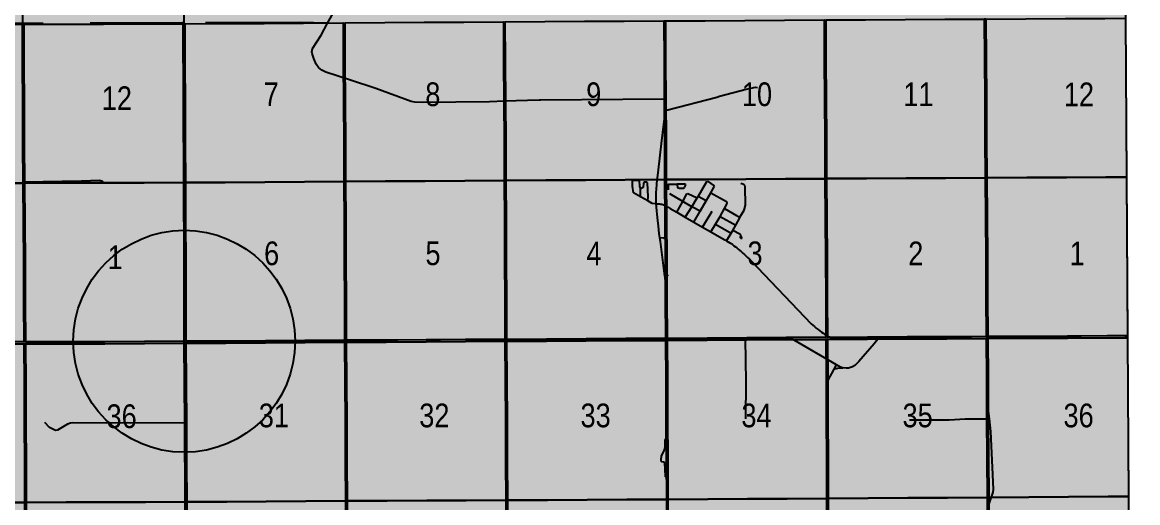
# Model space of a CAD drawing. Extents: x 639460 to 650829, y 5702863 to 5715975.
# Drawn here: x 646447.3 to 646823.9, y 5712484.1 to 5712646.3 of the extents above; entities that cross this region are included whole.
import ezdxf

# ---------------------------------------------------------------- set-up
doc = ezdxf.new("R2010")
doc.units = 0
doc.header["$LTSCALE"] = 5
doc.linetypes.add('DASHED2', pattern=[9.525, 6.35, -3.175])
for name, color, linetype in [('Quarters', 8, 'Continuous'), ('R- CONC', 8, 'Continuous'), ('RoadSeg', 57, 'DASHED2')]:
    doc.layers.add(name, color=color, linetype=linetype)
doc.layers.add('ROUTE-MAP-BACKGROUND-H', color=7, linetype='Continuous', true_color=0xf0ebff)
doc.styles.add('120', font='ARIALN.TTF', dxfattribs={"height": 13})

msp = doc.modelspace()

# ---------------------------------------------------------------- hatches: boundary and pattern name
at = {"layer": 'ROUTE-MAP-BACKGROUND-H'}
h = msp.add_hatch(color=256, dxfattribs=at)
h.dxf.hatch_style = 1
h.paths.add_polyline_path([(644722.08, 5712923.1), (644716.33, 5711989.96), (646823.87, 5711989.96), (646818.02, 5712923.32)])

# ---------------------------------------------------------------- linework, layer by layer
at = {"layer": 'Quarters'}
for points in [[(646818.4, 5712863.45), (646820.43, 5712539.74), (646820.43, 5712539.74), (646800.15, 5712539.65), (646773.41, 5712539.53), (646772.74, 5712539.52), (646746.01, 5712539.38), (646719.28, 5712539.23), (646718.61, 5712539.23), (646691.87, 5712539.07), (646665.12, 5712538.9), (646664.45, 5712538.9), (646637.66, 5712538.74), (646610.94, 5712538.58), (646610.27, 5712538.58), (646583.61, 5712538.42), (646556.79, 5712538.26), (646556.12, 5712538.26), (646529.37, 5712538.09), (646502.66, 5712537.92), (646501.99, 5712537.92), (646501.99, 5712538.59), (646501.91, 5712565.36), (646501.84, 5712592.14), (646501.73, 5712618.93), (646501.62, 5712645.75), (646501.61, 5712646.42)], [(646501.61, 5712646.42), (646501.62, 5712645.75), (646501.73, 5712618.93), (646501.84, 5712592.14), (646501.91, 5712565.36), (646501.99, 5712538.59), (646501.99, 5712537.92), (646501.99, 5712537.92), (646475.22, 5712537.77), (646448.49, 5712537.74), (646447.82, 5712537.73), (646421.11, 5712537.66)], [(646177.4, 5712483.06), (646177.3, 5712509.85), (646177.2, 5712536.61), (646177.87, 5712536.61), (646204.59, 5712536.65), (646231.34, 5712536.87), (646232.01, 5712536.88), (646258.74, 5712536.99), (646285.47, 5712537.1), (646286.14, 5712537.1), (646312.89, 5712537.23), (646339.62, 5712537.35), (646340.29, 5712537.35), (646367.01, 5712537.47), (646393.72, 5712537.59), (646394.39, 5712537.59), (646421.11, 5712537.66), (646447.82, 5712537.73), (646448.49, 5712537.74), (646475.22, 5712537.77), (646501.99, 5712537.92), (646502.14, 5712511.02), (646502.29, 5712484.35), (646502.41, 5712457.56)], [(646502.41, 5712457.56), (646502.29, 5712484.35), (646502.14, 5712511.02), (646501.99, 5712537.92), (646502.66, 5712537.92), (646529.37, 5712538.09), (646556.12, 5712538.26), (646556.79, 5712538.26), (646583.61, 5712538.42), (646610.27, 5712538.58), (646610.94, 5712538.58), (646637.66, 5712538.74), (646664.45, 5712538.9), (646665.12, 5712538.9), (646691.87, 5712539.07), (646718.61, 5712539.23), (646719.28, 5712539.23), (646746.01, 5712539.38), (646772.74, 5712539.52), (646773.41, 5712539.53), (646800.15, 5712539.65), (646820.43, 5712539.74), (646822.45, 5712216.13)]]:
    msp.add_lwpolyline(points, dxfattribs=at)
for points in [[(646407.47, 5712591.86), (646394.09, 5712591.81), (646394.02, 5712605.2), (646393.96, 5712618.58), (646393.88, 5712631.95), (646393.8, 5712645.33), (646407.17, 5712645.4), (646420.55, 5712645.48), (646433.88, 5712645.55), (646447.22, 5712645.63), (646447.29, 5712632.22), (646447.37, 5712618.81), (646447.43, 5712605.41), (646447.5, 5712592.02), (646434.17, 5712591.96), (646420.85, 5712591.91), (646407.47, 5712591.86)], [(646461.59, 5712592.04), (646448.17, 5712592.02), (646448.1, 5712605.41), (646448.04, 5712618.81), (646447.96, 5712632.22), (646447.89, 5712645.63), (646461.33, 5712645.66), (646474.76, 5712645.69), (646488.19, 5712645.72), (646501.62, 5712645.75), (646501.67, 5712632.34), (646501.73, 5712618.93), (646501.78, 5712605.53), (646501.84, 5712592.14), (646488.42, 5712592.1), (646475.01, 5712592.07), (646461.59, 5712592.04)], [(646515.85, 5712592.23), (646502.51, 5712592.14), (646502.45, 5712605.54), (646502.4, 5712618.94), (646502.34, 5712632.34), (646502.29, 5712645.75), (646515.62, 5712645.83), (646528.96, 5712645.91), (646542.29, 5712646), (646555.63, 5712646.1), (646555.69, 5712632.73), (646555.75, 5712619.36), (646555.82, 5712605.93), (646555.9, 5712592.5), (646542.54, 5712592.41), (646529.19, 5712592.32), (646515.85, 5712592.23)], [(646569.93, 5712592.6), (646556.57, 5712592.51), (646556.49, 5712605.94), (646556.42, 5712619.36), (646556.36, 5712632.73), (646556.3, 5712646.11), (646569.65, 5712646.19), (646583.01, 5712646.28), (646596.36, 5712646.37), (646609.71, 5712646.46), (646609.79, 5712633.06), (646609.87, 5712619.66), (646609.95, 5712606.26), (646610.04, 5712592.87), (646596.67, 5712592.78), (646583.3, 5712592.69), (646569.93, 5712592.6)], [(646624.07, 5712592.94), (646610.71, 5712592.87), (646610.62, 5712606.27), (646610.54, 5712619.67), (646610.46, 5712633.06), (646610.38, 5712646.46), (646623.75, 5712646.53), (646637.13, 5712646.6), (646650.5, 5712646.67), (646663.88, 5712646.74), (646663.95, 5712633.35), (646664.02, 5712619.97), (646664.09, 5712606.56), (646664.16, 5712593.16), (646650.8, 5712593.09), (646637.43, 5712593.02), (646624.07, 5712592.94)], [(646678.19, 5712593.24), (646664.83, 5712593.17), (646664.76, 5712606.57), (646664.69, 5712619.97), (646664.62, 5712633.36), (646664.55, 5712646.75), (646677.9, 5712646.82), (646691.25, 5712646.89), (646704.61, 5712646.98), (646717.98, 5712647.06), (646718.06, 5712633.67), (646718.14, 5712620.27), (646718.22, 5712606.88), (646718.3, 5712593.48), (646704.92, 5712593.4), (646691.55, 5712593.32), (646678.19, 5712593.24)], [(646732.33, 5712593.56), (646718.97, 5712593.49), (646718.89, 5712606.88), (646718.81, 5712620.28), (646718.73, 5712633.67), (646718.65, 5712647.07), (646732, 5712647.14), (646745.36, 5712647.21), (646758.71, 5712647.28), (646772.07, 5712647.36), (646772.15, 5712633.96), (646772.23, 5712620.57), (646772.32, 5712607.17), (646772.4, 5712593.78), (646759.04, 5712593.7), (646745.68, 5712593.63), (646732.33, 5712593.56)], [(646786.44, 5712593.85), (646773.07, 5712593.78), (646772.99, 5712607.17), (646772.9, 5712620.57), (646772.82, 5712633.97), (646772.74, 5712647.36), (646786.1, 5712647.43), (646799.46, 5712647.5), (646812.82, 5712647.57), (646819.75, 5712647.61), (646820.09, 5712594.01), (646813.17, 5712593.98), (646799.8, 5712593.91), (646786.44, 5712593.85)], [(646516.01, 5712538.68), (646502.66, 5712538.59), (646502.62, 5712551.98), (646502.58, 5712565.37), (646502.55, 5712578.75), (646502.51, 5712592.14), (646515.85, 5712592.23), (646529.19, 5712592.32), (646542.54, 5712592.41), (646555.9, 5712592.5), (646555.95, 5712579.11), (646556.01, 5712565.72), (646556.06, 5712552.32), (646556.12, 5712538.93), (646542.74, 5712538.84), (646529.37, 5712538.76), (646516.01, 5712538.68)], [(646570.2, 5712539.01), (646556.79, 5712538.93), (646556.73, 5712552.33), (646556.68, 5712565.72), (646556.62, 5712579.11), (646556.57, 5712592.51), (646569.93, 5712592.6), (646583.3, 5712592.69), (646596.67, 5712592.78), (646610.04, 5712592.87), (646610.09, 5712579.46), (646610.15, 5712566.06), (646610.21, 5712552.65), (646610.27, 5712539.25), (646596.94, 5712539.17), (646583.61, 5712539.09), (646570.2, 5712539.01)], [(646624.3, 5712539.33), (646610.94, 5712539.25), (646610.88, 5712552.66), (646610.82, 5712566.06), (646610.76, 5712579.46), (646610.71, 5712592.87), (646624.07, 5712592.94), (646637.43, 5712593.02), (646650.8, 5712593.09), (646664.16, 5712593.16), (646664.23, 5712579.76), (646664.3, 5712566.36), (646664.37, 5712552.96), (646664.45, 5712539.57), (646651.05, 5712539.49), (646637.65, 5712539.41), (646624.3, 5712539.33)], [(646678.49, 5712539.65), (646665.12, 5712539.57), (646665.04, 5712552.97), (646664.97, 5712566.36), (646664.9, 5712579.76), (646664.83, 5712593.17), (646678.19, 5712593.24), (646691.55, 5712593.32), (646704.92, 5712593.4), (646718.3, 5712593.48), (646718.38, 5712580.09), (646718.45, 5712566.69), (646718.53, 5712553.29), (646718.61, 5712539.9), (646705.24, 5712539.82), (646691.86, 5712539.74), (646678.49, 5712539.65)], [(646732.64, 5712539.98), (646719.28, 5712539.9), (646719.2, 5712553.3), (646719.12, 5712566.69), (646719.05, 5712580.09), (646718.97, 5712593.49), (646732.33, 5712593.56), (646745.68, 5712593.63), (646759.04, 5712593.7), (646772.4, 5712593.78), (646772.48, 5712580.38), (646772.57, 5712566.99), (646772.65, 5712553.59), (646772.73, 5712540.19), (646759.37, 5712540.12), (646746.01, 5712540.05), (646732.64, 5712539.98)], [(646786.77, 5712540.26), (646773.4, 5712540.2), (646773.32, 5712553.59), (646773.24, 5712566.99), (646773.15, 5712580.38), (646773.07, 5712593.78), (646786.44, 5712593.85), (646799.8, 5712593.91), (646813.17, 5712593.98), (646820.09, 5712594.01), (646820.42, 5712540.41), (646813.51, 5712540.38), (646800.14, 5712540.32), (646786.77, 5712540.26)], [(646407.75, 5712538.3), (646394.39, 5712538.26), (646394.32, 5712551.63), (646394.25, 5712564.99), (646394.17, 5712578.4), (646394.09, 5712591.81), (646407.47, 5712591.86), (646420.85, 5712591.91), (646434.17, 5712591.96), (646447.5, 5712592.02), (646447.59, 5712578.61), (646447.68, 5712565.21), (646447.75, 5712551.81), (646447.82, 5712538.4), (646434.46, 5712538.37), (646421.11, 5712538.33), (646407.75, 5712538.3)], [(646461.85, 5712538.42), (646448.49, 5712538.41), (646448.42, 5712551.81), (646448.35, 5712565.21), (646448.26, 5712578.61), (646448.17, 5712592.02), (646461.59, 5712592.04), (646475.01, 5712592.07), (646488.42, 5712592.1), (646501.84, 5712592.14), (646501.88, 5712578.75), (646501.91, 5712565.36), (646501.95, 5712551.97), (646501.99, 5712538.59), (646488.6, 5712538.51), (646475.21, 5712538.44), (646461.85, 5712538.42)], [(646408.07, 5712484.13), (646394.72, 5712484.11), (646394.63, 5712497.5), (646394.55, 5712510.88), (646394.47, 5712524.24), (646394.39, 5712537.59), (646407.75, 5712537.63), (646421.11, 5712537.66), (646434.47, 5712537.7), (646447.82, 5712537.73), (646447.89, 5712524.36), (646447.96, 5712510.98), (646448.03, 5712497.59), (646448.1, 5712484.19), (646434.76, 5712484.17), (646421.41, 5712484.15), (646408.07, 5712484.13)], [(646462.15, 5712484.23), (646448.77, 5712484.19), (646448.7, 5712497.59), (646448.63, 5712510.98), (646448.56, 5712524.36), (646448.49, 5712537.74), (646461.86, 5712537.75), (646475.22, 5712537.77), (646488.6, 5712537.84), (646501.99, 5712537.92), (646502.06, 5712524.47), (646502.14, 5712511.02), (646502.21, 5712497.69), (646502.29, 5712484.35), (646488.91, 5712484.31), (646475.53, 5712484.27), (646462.15, 5712484.23)], [(646516.33, 5712484.45), (646502.96, 5712484.36), (646502.88, 5712497.69), (646502.81, 5712511.03), (646502.73, 5712524.48), (646502.66, 5712537.92), (646516.02, 5712538.01), (646529.37, 5712538.09), (646542.75, 5712538.17), (646556.12, 5712538.26), (646556.2, 5712524.88), (646556.29, 5712511.5), (646556.35, 5712498.12), (646556.41, 5712484.73), (646543.05, 5712484.63), (646529.69, 5712484.54), (646516.33, 5712484.45)], [(646570.45, 5712484.78), (646557.08, 5712484.73), (646557.02, 5712498.12), (646556.96, 5712511.51), (646556.87, 5712524.88), (646556.79, 5712538.26), (646570.2, 5712538.34), (646583.61, 5712538.42), (646596.94, 5712538.5), (646610.27, 5712538.58), (646610.34, 5712525.17), (646610.41, 5712511.76), (646610.48, 5712498.35), (646610.56, 5712484.93), (646597.19, 5712484.88), (646583.83, 5712484.83), (646570.45, 5712484.78)], [(646624.61, 5712485), (646611.23, 5712484.93), (646611.15, 5712498.35), (646611.08, 5712511.76), (646611.01, 5712525.17), (646610.94, 5712538.58), (646624.3, 5712538.66), (646637.66, 5712538.74), (646651.05, 5712538.82), (646664.45, 5712538.9), (646664.52, 5712525.46), (646664.6, 5712512.02), (646664.67, 5712498.62), (646664.74, 5712485.22), (646651.36, 5712485.15), (646637.98, 5712485.08), (646624.61, 5712485)], [(646678.77, 5712485.3), (646665.41, 5712485.22), (646665.34, 5712498.63), (646665.27, 5712512.03), (646665.19, 5712525.47), (646665.12, 5712538.9), (646678.5, 5712538.98), (646691.87, 5712539.07), (646705.24, 5712539.15), (646718.61, 5712539.23), (646718.67, 5712525.77), (646718.74, 5712512.31), (646718.8, 5712498.92), (646718.86, 5712485.52), (646705.5, 5712485.45), (646692.13, 5712485.37), (646678.77, 5712485.3)], [(646732.9, 5712485.61), (646719.53, 5712485.52), (646719.47, 5712498.92), (646719.4, 5712512.32), (646719.34, 5712525.78), (646719.28, 5712539.23), (646732.65, 5712539.31), (646746.01, 5712539.38), (646759.38, 5712539.45), (646772.74, 5712539.52), (646772.8, 5712526.09), (646772.85, 5712512.66), (646772.94, 5712499.26), (646773.02, 5712485.85), (646759.65, 5712485.77), (646746.28, 5712485.69), (646732.9, 5712485.61)], [(646787.08, 5712485.95), (646773.69, 5712485.85), (646773.61, 5712499.26), (646773.52, 5712512.67), (646773.47, 5712526.1), (646773.41, 5712539.53), (646786.78, 5712539.59), (646800.15, 5712539.65), (646813.52, 5712539.71), (646820.43, 5712539.74), (646820.76, 5712486.19), (646813.85, 5712486.14), (646800.46, 5712486.05), (646787.08, 5712485.95)], [(646408.27, 5712430.57), (646394.9, 5712430.56), (646394.87, 5712443.95), (646394.83, 5712457.35), (646394.77, 5712470.73), (646394.72, 5712484.11), (646408.07, 5712484.13), (646421.41, 5712484.15), (646434.76, 5712484.17), (646448.1, 5712484.19), (646448.18, 5712470.82), (646448.25, 5712457.45), (646448.3, 5712444.04), (646448.36, 5712430.62), (646435, 5712430.6), (646421.63, 5712430.59), (646408.27, 5712430.57)], [(646462.41, 5712430.63), (646449.03, 5712430.62), (646448.97, 5712444.04), (646448.92, 5712457.46), (646448.85, 5712470.82), (646448.77, 5712484.19), (646462.15, 5712484.23), (646475.53, 5712484.27), (646488.91, 5712484.31), (646502.29, 5712484.35), (646502.35, 5712470.96), (646502.41, 5712457.56), (646502.47, 5712444.17), (646502.53, 5712430.78), (646489.16, 5712430.71), (646475.78, 5712430.64), (646462.41, 5712430.63)], [(646516.57, 5712430.87), (646503.2, 5712430.78), (646503.14, 5712444.17), (646503.08, 5712457.57), (646503.02, 5712470.96), (646502.96, 5712484.36), (646516.33, 5712484.45), (646529.69, 5712484.54), (646543.05, 5712484.63), (646556.41, 5712484.73), (646556.48, 5712471.33), (646556.55, 5712457.94), (646556.62, 5712444.55), (646556.69, 5712431.15), (646543.31, 5712431.06), (646529.94, 5712430.97), (646516.57, 5712430.87)], [(646570.73, 5712431.19), (646557.35, 5712431.15), (646557.29, 5712444.55), (646557.22, 5712457.94), (646557.15, 5712471.34), (646557.08, 5712484.73), (646570.45, 5712484.78), (646583.83, 5712484.83), (646597.19, 5712484.88), (646610.56, 5712484.93), (646610.63, 5712471.53), (646610.71, 5712458.12), (646610.78, 5712444.72), (646610.85, 5712431.31), (646597.47, 5712431.27), (646584.1, 5712431.23), (646570.73, 5712431.19)], [(646624.89, 5712431.39), (646611.52, 5712431.31), (646611.45, 5712444.72), (646611.37, 5712458.12), (646611.3, 5712471.53), (646611.23, 5712484.93), (646624.61, 5712485), (646637.98, 5712485.08), (646651.36, 5712485.15), (646664.74, 5712485.22), (646664.81, 5712471.81), (646664.88, 5712458.41), (646664.95, 5712445), (646665.02, 5712431.6), (646651.65, 5712431.53), (646638.27, 5712431.46), (646624.89, 5712431.39)], [(646679.08, 5712431.68), (646665.69, 5712431.6), (646665.62, 5712445.01), (646665.55, 5712458.41), (646665.48, 5712471.82), (646665.41, 5712485.22), (646678.77, 5712485.3), (646692.13, 5712485.37), (646705.5, 5712485.45), (646718.86, 5712485.52), (646718.95, 5712472.12), (646719.03, 5712458.71), (646719.12, 5712445.31), (646719.21, 5712431.9), (646705.84, 5712431.83), (646692.47, 5712431.75), (646679.08, 5712431.68)], [(646733.26, 5712431.98), (646719.88, 5712431.9), (646719.79, 5712445.31), (646719.7, 5712458.71), (646719.61, 5712472.12), (646719.53, 5712485.52), (646732.9, 5712485.61), (646746.28, 5712485.69), (646759.65, 5712485.77), (646773.02, 5712485.85), (646773.11, 5712472.44), (646773.19, 5712459.03), (646773.29, 5712445.61), (646773.4, 5712432.19), (646760.02, 5712432.12), (646746.64, 5712432.05), (646733.26, 5712431.98)], [(646787.44, 5712432.32), (646774.07, 5712432.2), (646773.96, 5712445.62), (646773.86, 5712459.04), (646773.78, 5712472.45), (646773.69, 5712485.85), (646787.08, 5712485.95), (646800.46, 5712486.05), (646813.85, 5712486.14), (646820.76, 5712486.19), (646821.1, 5712432.63), (646814.2, 5712432.56), (646800.82, 5712432.44), (646787.44, 5712432.32)]]:
    msp.add_lwpolyline(points, close=True, dxfattribs=at)
at = {"layer": 'R- CONC', "color": 3}
msp.add_circle((646501.99, 5712538.59), 37.46, dxfattribs=at)
at = {"layer": 'RoadSeg'}
for p, q in [((646501.94, 5712646.06), (646501.52, 5712753.71)), ((646550.38, 5712645.93), (646552.73, 5712650.09)), ((646447.5, 5712645.9), (646393.52, 5712645.57)), ((646501.94, 5712646.06), (646447.5, 5712645.9)), ((646447.85, 5712592.33), (646447.5, 5712645.9)), ((646502.07, 5712592.76), (646501.94, 5712646.06)), ((646772.78, 5712581.23), (646772.36, 5712647.67)), ((646545.74, 5712634.04), (646545.19, 5712635.75)), ((646610.13, 5712619.15), (646610.15, 5712619.68)), ((646610.52, 5712550.58), (646610.13, 5712619.15)), ((646621.75, 5712619.95), (646610.15, 5712619.68)), ((646622.25, 5712619.96), (646621.75, 5712619.95)), ((646664.28, 5712616.61), (646665.2, 5712616.69)), ((646447.87, 5712584.86), (646447.85, 5712592.33)), ((646655.99, 5712587.37), (646656.07, 5712590.07)), ((646664.67, 5712591.49), (646665.51, 5712591.63)), ((646665.42, 5712589.73), (646665.51, 5712591.63)), ((646665.51, 5712591.63), (646668.4, 5712591.65)), ((646678.13, 5712585.97), (646679.75, 5712588.75)), ((646658.45, 5712585.97), (646655.99, 5712587.37)), ((646661.41, 5712584), (646661.36, 5712585.04)), ((646670.33, 5712585.79), (646665.88, 5712588.39)), ((646668.27, 5712582.16), (646670.33, 5712585.79)), ((646670.33, 5712585.79), (646671.67, 5712588.32)), ((646673.35, 5712584.01), (646670.33, 5712585.79)), ((646673.35, 5712584.01), (646675.2, 5712586.99)), ((646675.2, 5712586.99), (646675.51, 5712587.48)), ((646678.13, 5712585.97), (646675.51, 5712587.48)), ((646676.14, 5712582.49), (646678.13, 5712585.97)), ((646668.27, 5712582.16), (646671.15, 5712580.49)), ((646671.15, 5712580.49), (646673.35, 5712584.01)), ((646676.14, 5712582.49), (646673.35, 5712584.01)), ((646674.02, 5712578.83), (646676.14, 5712582.49)), ((646677, 5712577.11), (646680.17, 5712582.48)), ((646682.88, 5712580.77), (646684.36, 5712583.36)), ((646772.76, 5712580.8), (646772.78, 5712581.23)), ((646671.15, 5712580.49), (646674.02, 5712578.83)), ((646674.02, 5712578.83), (646677, 5712577.11)), ((646679.78, 5712575.52), (646681.34, 5712578.18)), ((646681.34, 5712578.18), (646682.88, 5712580.77)), ((646681.34, 5712578.18), (646686.65, 5712575.13)), ((646682.88, 5712580.77), (646688.16, 5712577.82)), ((646687.17, 5712576.01), (646688.16, 5712577.82)), ((646688.16, 5712577.82), (646689.5, 5712580.28)), ((646689.5, 5712580.28), (646689.6, 5712580.44)), ((646772.98, 5712541.18), (646772.76, 5712580.8)), ((646677, 5712577.11), (646679.78, 5712575.52)), ((646685.09, 5712572.46), (646686.65, 5712575.13)), ((646686.65, 5712575.13), (646687.17, 5712576.01)), ((646556.37, 5712538.62), (646556.21, 5712573.53)), ((646610.5, 5712550.14), (646610.52, 5712550.58)), ((646610.62, 5712539.18), (646610.5, 5712550.14)), ((646735.99, 5712539.65), (646773.01, 5712539.87)), ((646773.01, 5712539.87), (646772.98, 5712541.18)), ((646773, 5712539.55), (646773.01, 5712539.87)), ((646556.99, 5712431.2), (646556.37, 5712538.62)), ((646603.29, 5712539.09), (646602.92, 5712539.14)), ((646610.62, 5712539.18), (646603.29, 5712539.09)), ((646610.72, 5712506.76), (646610.62, 5712539.18)), ((646664.8, 5712539.31), (646664.29, 5712539.29)), ((646665.83, 5712539.35), (646664.8, 5712539.31)), ((646691.51, 5712539.41), (646665.83, 5712539.35)), ((646722.21, 5712530.59), (646707.9, 5712538.99)), ((646735.99, 5712539.65), (646735.96, 5712539.52)), ((646721.26, 5712528.99), (646722.21, 5712530.59)), ((646502.79, 5712431.1), (646502.5, 5712511.03)), ((646664.63, 5712505.9), (646664.97, 5712505.93))]:
    msp.add_line(p, q, dxfattribs=at)
for points in [[(646447.5, 5712645.9), (646447.24, 5712699.05), (646447.26, 5712752.85)], [(646550.38, 5712645.93), (646540.92, 5712646.23), (646501.94, 5712646.06)], [(646545.19, 5712635.75), (646545.07, 5712636.35), (646545.33, 5712637.45), (646548.2, 5712641.96), (646550.38, 5712645.93)], [(646664.34, 5712620.28), (646664.33, 5712621.49), (646664.32, 5712624.62), (646664.28, 5712632.15), (646664.24, 5712640.4), (646664.22, 5712645.65), (646664.21, 5712647.03)], [(646557.75, 5712626.8), (646549.83, 5712629.39), (646548.42, 5712630.06), (646547.35, 5712631.02), (646546.51, 5712632.11), (646545.74, 5712634.04)], [(646610.15, 5712619.68), (646605.01, 5712619.46), (646582.35, 5712619.25), (646579.82, 5712619.36), (646578.57, 5712619.59), (646566.63, 5712623.9), (646557.75, 5712626.8)], [(646665.2, 5712616.69), (646681.81, 5712620.97), (646682.65, 5712621.32), (646691.68, 5712623.69), (646694.87, 5712624.36), (646695.5, 5712624.31)], [(646664.34, 5712620.28), (646650.04, 5712620.23), (646622.25, 5712619.96)], [(646664.28, 5712616.61), (646664.32, 5712617.87), (646664.34, 5712619.45), (646664.34, 5712620.28)], [(646661.69, 5712593.15), (646661.75, 5712593.65), (646662.07, 5712596.45), (646663.12, 5712605.36), (646663.9, 5712611.93), (646664.09, 5712613.73), (646664.2, 5712615.04), (646664.28, 5712616.36), (646664.28, 5712616.61)], [(646474.86, 5712591.81), (646474.31, 5712592.59), (646473.42, 5712592.92), (646467.25, 5712592.66), (646447.85, 5712592.33)], [(646655.99, 5712587.37), (646653.63, 5712588.74), (646653.26, 5712590.92), (646653.28, 5712592.75), (646653.42, 5712592.98), (646655.62, 5712592.87), (646655.69, 5712590.82), (646656.07, 5712590.07)], [(646661.36, 5712585.04), (646661.35, 5712585.4), (646661.35, 5712585.77), (646661.33, 5712586.69), (646661.33, 5712587.41), (646661.36, 5712588.86), (646661.42, 5712589.95), (646661.52, 5712591.47), (646661.69, 5712593.15)], [(646675.51, 5712587.48), (646678.42, 5712592.56), (646678.59, 5712592.65)], [(646678.59, 5712592.65), (646678.59, 5712592.65), (646680.9, 5712591.09)], [(646658.45, 5712585.97), (646658.55, 5712587.37), (646658.36, 5712592.07), (646658.16, 5712592.27), (646657.33, 5712592.33), (646657.09, 5712592.17), (646656.98, 5712591.84), (646656.94, 5712590.48), (646656.07, 5712590.07)], [(646664.46, 5712584.34), (646664.49, 5712591.03), (646664.67, 5712591.49)], [(646668.4, 5712591.65), (646668.5, 5712590.44), (646669.03, 5712590.29), (646670.63, 5712590.28), (646670.9, 5712590.51), (646671.33, 5712591.36), (646671.17, 5712591.6), (646668.4, 5712591.65)], [(646679.75, 5712588.75), (646681.01, 5712591.01), (646680.9, 5712591.09)], [(646679.75, 5712588.75), (646685.06, 5712585.73), (646685.28, 5712585.43)], [(646689.6, 5712580.44), (646691, 5712582.9), (646691.42, 5712584.55), (646691.33, 5712590.68), (646691.21, 5712591.15), (646690.92, 5712591.49), (646689.86, 5712591.82)], [(646661.36, 5712585.04), (646659.95, 5712585.09), (646658.45, 5712585.97)], [(646661.36, 5712585.04), (646662.04, 5712585.02), (646662.32, 5712585), (646662.57, 5712584.98), (646662.89, 5712584.93), (646663.17, 5712584.88), (646663.51, 5712584.77), (646663.81, 5712584.67), (646664.13, 5712584.52), (646664.41, 5712584.37), (646664.46, 5712584.34)], [(646671.67, 5712588.32), (646671.94, 5712588.45), (646675.2, 5712586.99)], [(646684.36, 5712583.36), (646685.17, 5712584.9), (646685.28, 5712585.43)], [(646662.56, 5712573.56), (646662.37, 5712574.99), (646662.05, 5712577.5), (646661.82, 5712579.31), (646661.6, 5712581.46), (646661.49, 5712582.66), (646661.42, 5712583.81), (646661.41, 5712584)], [(646664.46, 5712584.34), (646664.76, 5712584.16), (646665.07, 5712583.98), (646665.36, 5712583.82), (646665.68, 5712583.63), (646666.02, 5712583.43), (646668.27, 5712582.16)], [(646684.36, 5712583.36), (646688.48, 5712581), (646689.5, 5712580.28)], [(646679.78, 5712575.52), (646684.23, 5712572.96), (646684.68, 5712572.7), (646685.09, 5712572.46)], [(646689.89, 5712574.27), (646689.57, 5712574.71), (646687.17, 5712576.01)], [(646689.89, 5712574.27), (646689.61, 5712573.84), (646689.67, 5712573.54), (646690, 5712573.33), (646690.2, 5712573.39), (646690.27, 5712573.62), (646689.89, 5712574.27)], [(646665.44, 5712560.68), (646665.05, 5712561.06), (646664.81, 5712561.8), (646664.55, 5712567.9), (646664.6, 5712572.93), (646664.05, 5712573.45), (646662.56, 5712573.56)], [(646664.8, 5712539.31), (646664.79, 5712540.71), (646664.72, 5712552.43), (646664.71, 5712553.99), (646664.66, 5712555.66), (646664.57, 5712557.28), (646664.43, 5712558.77), (646664.3, 5712559.99), (646664.11, 5712561.48), (646663.88, 5712563.3), (646662.73, 5712572.31), (646662.56, 5712573.56)], [(646685.09, 5712572.46), (646685.2, 5712572.4), (646685.64, 5712572.14), (646686.12, 5712571.84), (646686.57, 5712571.55), (646687.06, 5712571.21), (646687.55, 5712570.86), (646688.06, 5712570.48), (646688.54, 5712570.1), (646689.03, 5712569.7), (646689.56, 5712569.26), (646690.08, 5712568.8), (646690.61, 5712568.32), (646691.13, 5712567.85), (646691.7, 5712567.32)], [(646691.7, 5712567.32), (646692.17, 5712566.87), (646692.69, 5712566.38), (646693.24, 5712565.83), (646713.67, 5712544.53), (646714.2, 5712544.05), (646714.77, 5712543.54), (646715.36, 5712543.05), (646715.96, 5712542.58), (646716.56, 5712542.12), (646717.11, 5712541.71), (646717.65, 5712541.33), (646718.19, 5712540.96), (646718.73, 5712540.61), (646719.24, 5712540.3), (646719.77, 5712540.05), (646720.32, 5712539.85), (646720.7, 5712539.74), (646721.28, 5712539.64), (646721.87, 5712539.59), (646722.63, 5712539.58), (646723.35, 5712539.58), (646724.02, 5712539.58), (646724.73, 5712539.58), (646725.42, 5712539.59), (646735.99, 5712539.65)], [(646773.01, 5712539.87), (646819.56, 5712540.14), (646820.42, 5712540.14)], [(646502.5, 5712511.03), (646502.3, 5712537.38), (646502.51, 5712537.88), (646502.87, 5712538.19)], [(646556.37, 5712538.62), (646537.01, 5712538.48), (646521.65, 5712538.39), (646510.59, 5712538.31), (646502.87, 5712538.19)], [(646602.92, 5712539.14), (646574.1, 5712538.97), (646562.4, 5712538.64), (646556.37, 5712538.62)], [(646664.29, 5712539.29), (646650.46, 5712539.2), (646645.9, 5712539.33), (646610.62, 5712539.18)], [(646664.88, 5712523.2), (646664.8, 5712537.96), (646664.8, 5712539.31)], [(646707.9, 5712538.99), (646707.4, 5712539.28), (646706.04, 5712539.55), (646691.51, 5712539.41)], [(646691.57, 5712512.46), (646691.66, 5712524.91), (646691.51, 5712539.41)], [(646735.96, 5712539.52), (646735.74, 5712538.76), (646734.91, 5712537.72), (646729.77, 5712531.77), (646728.36, 5712530.41), (646727.55, 5712529.94), (646726.27, 5712529.54), (646725.44, 5712529.47), (646724.31, 5712529.63)], [(646773.88, 5712512.41), (646773.24, 5712516.79), (646773.03, 5712519.59), (646773, 5712539.55)], [(646718.91, 5712512.42), (646718.92, 5712514.49), (646718.9, 5712523.68), (646718.99, 5712524.61), (646719.36, 5712525.44), (646721.26, 5712528.99)], [(646721.26, 5712528.99), (646721.67, 5712529.24), (646723.18, 5712529.6), (646724.31, 5712529.63)], [(646724.31, 5712529.63), (646723.55, 5712529.85), (646722.21, 5712530.59)], [(646664.97, 5712505.93), (646664.96, 5712507.74), (646664.89, 5712520.9), (646664.88, 5712523.2)], [(646502.5, 5712511.03), (646483.71, 5712510.97), (646482.82, 5712511.09), (646475.75, 5712510.9), (646464.36, 5712511.03), (646463.62, 5712510.98), (646462.58, 5712510.65), (646459.23, 5712508.64), (646458.52, 5712508.53), (646456.52, 5712509.46), (646454.94, 5712511.2)], [(646746.79, 5712512.12), (646760.25, 5712512.13), (646765.62, 5712512.38), (646773.88, 5712512.41)], [(646773.41, 5712481.98), (646773.72, 5712483.7), (646775.13, 5712487.69), (646775.23, 5712488.72), (646774.33, 5712508.1), (646773.88, 5712512.41)], [(646664.45, 5712493.02), (646664.19, 5712497.59), (646663.83, 5712497.83), (646663.23, 5712497.92), (646663, 5712498.16), (646662.95, 5712498.52), (646663.05, 5712499.79), (646664.15, 5712501.99), (646664.3, 5712502.78), (646664.34, 5712505.08), (646664.63, 5712505.9)], [(646665.04, 5712492.62), (646665.03, 5712494.74), (646664.98, 5712504.19), (646664.97, 5712505.93)], [(646665.04, 5712492.62), (646664.48, 5712492.85), (646664.45, 5712493.02)], [(646665.09, 5712483.24), (646665.09, 5712484.86), (646665.05, 5712491.57), (646665.04, 5712492.62)]]:
    msp.add_lwpolyline(points, dxfattribs=at)

# ---------------------------------------------------------------- texts
at = {"layer": 'RoadSeg', "style": '120'}
for s, height, p in [('12', 8.004, (646474.13, 5712616.64)), ('7', 8, (646528.8, 5712617.96)), ('8', 8, (646583.36, 5712617.98)), ('9', 8, (646637.67, 5712617.99)), ('10', 8.004, (646690.24, 5712617.98)), ('11', 8.004, (646744.74, 5712617.96)), ('12', 8.004, (646798.92, 5712617.94)), ('1', 8, (646476.11, 5712562.96)), ('6', 8, (646528.94, 5712564.28)), ('5', 8, (646583.41, 5712564.3)), ('4', 8, (646637.77, 5712564.27)), ('3', 8, (646692.13, 5712564.28)), ('2', 8, (646746.4, 5712564.25)), ('1', 8, (646800.9, 5712564.27)), ('36', 8.004, (646475.75, 5712509.29)), ('31', 8.004, (646527.14, 5712509.56)), ('32', 8.004, (646581.32, 5712509.56)), ('33', 8.004, (646635.76, 5712509.56)), ('34', 8.004, (646690.08, 5712509.56)), ('35', 8.004, (646744.48, 5712509.56)), ('36', 8.004, (646798.82, 5712509.55))]:
    msp.add_text(s, height=height, dxfattribs=at).set_placement(p)

doc.saveas('drawing.dxf')
